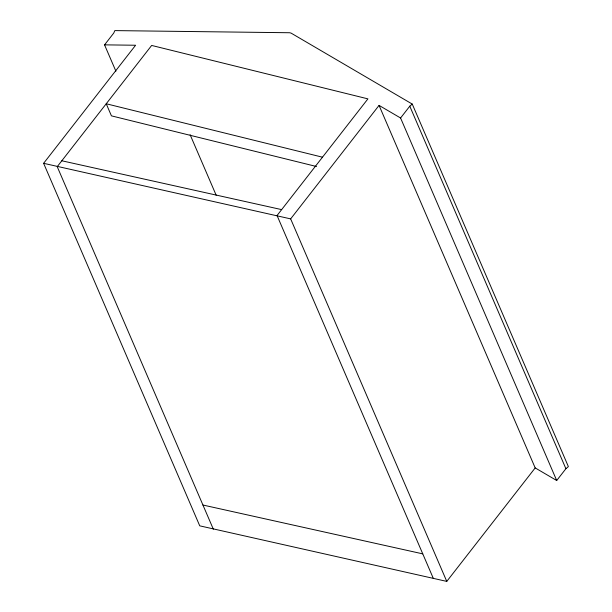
<?xml version="1.0" encoding="UTF-8"?>
<svg xmlns="http://www.w3.org/2000/svg" width="612" height="612" viewBox="0 0 612 612"><rect width="100%" height="100%" fill="white"/><g stroke="black" fill="none" stroke-linecap="round" stroke-linejoin="round"><path stroke-width="0.92" d="M115.898 71.199L104.553 44.86L113.755 33.056L114.826 30.6L289.652 32.742L291.06 33.094L412.258 104.078L568.38 466.604L565.901 468.708L556.706 480.512L535.186 467.912L379.058 105.394L290.654 218.882L446.775 581.4L535.186 467.912M446.775 581.4L199.742 525.838L43.62 163.312L135.596 45.242L104.553 44.86M556.706 480.512L400.577 117.994L409.78 106.19L412.258 104.078M61.82 160.772L281.65 209.618M202.939 505.03L422.77 553.868M322.486 157.192L106.228 103.765L111.43 115.852L316.549 166.525M290.654 218.882L43.62 163.312M379.058 105.394L400.577 117.994M409.78 106.19L565.901 468.708M433.174 578.042L277.052 215.516L367.919 98.869L151.661 45.441L57.222 166.678L213.343 529.196M190.11 134.709L216.174 195.22"/></g></svg>
